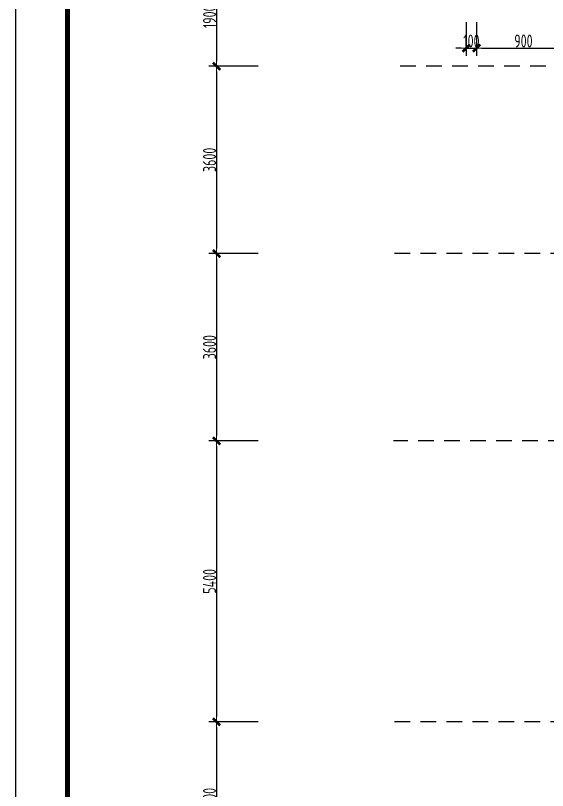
# Model space of a CAD drawing. Header units: millimetres. Extents: x 539196 to 807275, y 431843 to 1156631.
# Drawn here: x 603403 to 613631, y 977339 to 992234 of the extents above; entities that cross this region are included whole.
import ezdxf

# ---------------------------------------------------------------- set-up
doc = ezdxf.new("R2010")
doc.units = ezdxf.units.MM
doc.header["$MEASUREMENT"] = 0
doc.linetypes.add('DOTE', pattern=[2.42, 2, -0.2, 0.02, -0.2])
doc.linetypes.add('虚线', pattern=[500, 300, -200])
doc.layers.add('DOTE', color=1, linetype='DOTE')
doc.layers.add('PUB_TITLE', color=4, linetype='Continuous')
doc.layers.add('柱尺寸标注', color=3, linetype='Continuous', lineweight=18)
doc.layers.add('轴线标注', color=3, linetype='Continuous', lineweight=18)
doc.styles.add('样式 1_yjk_yjk_yjk_yjk_yjk', font='yjkeng.shx', dxfattribs={"width": 0.7, "bigfont": 'yjkchn.shx'})
doc.dimstyles.new('盈建科结构_yjk_yjk_yjk_yjk_yjk', dxfattribs={"dimscale": 100, "dimtxt": 2.5, "dimasz": 1, "dimexe": 1.5, "dimexo": 0.625, "dimgap": 0.1, "dimtad": 1, "dimdec": 0, "dimrnd": 1, "dimzin": 0, "dimdsep": 46, "dimtxsty": '样式 1_yjk_yjk_yjk_yjk_yjk', "dimblk": '_yjkbk', "dimblk1": 'ARCHTICK', "dimblk2": 'ARCHTICK', "dimcen": 0.09, "dimadec": 0, "dimazin": 0, "dimtfac": 1, "dimtdec": 4, "dimtix": 1, "dimtmove": 2, "dimatfit": 3, "dimfxl": 0, "dimtolj": 1, "dimtzin": 0, "dimarcsym": 0})

# ---------------------------------------------------------------- blocks, each defined once
blk = doc.blocks.new('_yjkbk')
blk.add_line((-1, 0), (1.5, 0))
blk.add_lwpolyline([(-0.7, -0.7, 0.5, 0.5, 0), (0.7, 0.7, 0.5, 0.5, 0)], format="xyseb")
blk = doc.blocks.new('*D1632')
at = {"layer": 'Defpoints', "color": 0}
for p in [(612068, 992459), (612268, 992459), (612268, 991609)]:
    blk.add_point(p, dxfattribs=at)
at = {"layer": '柱尺寸标注', "color": 0, "lineweight": -2}
for p, q in [((612068, 992109), (612068, 991459)), ((612268, 992109), (612268, 991459)), ((611968, 991609), (611868, 991609)), ((612068, 991609), (612268, 991609)), ((612368, 991609), (612468, 991609))]:
    blk.add_line(p, q, dxfattribs=at)
at = {"layer": '柱尺寸标注', "color": 0, "lineweight": -2, "xscale": 100, "yscale": 100, "zscale": 100}
blk.add_blockref('_yjkbk', (612068, 991609), dxfattribs=at)
at = {"layer": '柱尺寸标注', "color": 0, "lineweight": -2, "xscale": 100, "yscale": 100, "zscale": 100, "rotation": 180}
blk.add_blockref('_yjkbk', (612268, 991609), dxfattribs=at)
at = {"layer": '柱尺寸标注', "color": 0, "insert": (612168, 991744), "char_height": 250, "attachment_point": 5, "style": '样式 1_yjk_yjk_yjk_yjk_yjk'}
blk.add_mtext('\\A1;100', dxfattribs=at)
blk = doc.blocks.new('_ARCHTICK')
at = {"color": 0, "linetype": 'ByBlock', "const_width": 0.15}
blk.add_lwpolyline([(-0.5, -0.5), (0.5, 0.5)], dxfattribs=at)
blk = doc.blocks.new('*D1633')
at = {"layer": 'Defpoints', "color": 0}
for p in [(612268, 992459), (614068, 992459), (614068, 991609)]:
    blk.add_point(p, dxfattribs=at)
at = {"layer": '柱尺寸标注', "color": 0, "lineweight": -2}
for p, q in [((612268, 992109), (612268, 991459)), ((614068, 992109), (614068, 991459)), ((612368, 991609), (613968, 991609))]:
    blk.add_line(p, q, dxfattribs=at)
at = {"layer": '柱尺寸标注', "color": 0, "lineweight": -2, "xscale": 100, "yscale": 100, "zscale": 100, "rotation": 180}
blk.add_blockref('_yjkbk', (612268, 991609), dxfattribs=at)
at = {"layer": '柱尺寸标注', "color": 0, "lineweight": -2, "xscale": 100, "yscale": 100, "zscale": 100}
blk.add_blockref('_yjkbk', (614068, 991609), dxfattribs=at)
at = {"layer": '柱尺寸标注', "color": 0, "insert": (613168, 991744), "char_height": 250, "attachment_point": 5, "style": '样式 1_yjk_yjk_yjk_yjk_yjk'}
blk.add_mtext('\\A1;900', dxfattribs=at)
blk = doc.blocks.new('*D55')
at = {"layer": 'Defpoints', "color": 0}
for p in [(610268, 993159), (607268, 991259), (610268, 991259)]:
    blk.add_point(p, dxfattribs=at)
at = {"layer": '轴线标注', "color": 0, "lineweight": -2}
for p, q in [((608068, 993159), (607118, 993159)), ((607268, 993059), (607268, 991359)), ((608068, 991259), (607118, 991259))]:
    blk.add_line(p, q, dxfattribs=at)
at = {"layer": '轴线标注', "color": 0, "lineweight": -2, "xscale": 100, "yscale": 100, "zscale": 100}
for p, rotation in [((607268, 993159), 90), ((607268, 991259), 270)]:
    blk.add_blockref('_yjkbk', p, dxfattribs=dict(at, rotation=rotation))
at = {"layer": '轴线标注', "color": 0, "insert": (607133, 992209), "char_height": 250, "attachment_point": 5, "rotation": 90, "style": '样式 1_yjk_yjk_yjk_yjk_yjk'}
blk.add_mtext('\\A1;1900', dxfattribs=at)
blk = doc.blocks.new('*D57')
at = {"layer": 'Defpoints', "color": 0}
for p in [(610268, 991259), (607268, 987659), (610268, 987659)]:
    blk.add_point(p, dxfattribs=at)
at = {"layer": '轴线标注', "color": 0, "lineweight": -2}
for p, q in [((608068, 991259), (607118, 991259)), ((607268, 991159), (607268, 987759)), ((608068, 987659), (607118, 987659))]:
    blk.add_line(p, q, dxfattribs=at)
at = {"layer": '轴线标注', "color": 0, "lineweight": -2, "xscale": 100, "yscale": 100, "zscale": 100}
for p, rotation in [((607268, 991259), 90), ((607268, 987659), 270)]:
    blk.add_blockref('_yjkbk', p, dxfattribs=dict(at, rotation=rotation))
at = {"layer": '轴线标注', "color": 0, "insert": (607133, 989459), "char_height": 250, "attachment_point": 5, "rotation": 90, "style": '样式 1_yjk_yjk_yjk_yjk_yjk'}
blk.add_mtext('\\A1;3600', dxfattribs=at)
blk = doc.blocks.new('*D59')
at = {"layer": 'Defpoints', "color": 0}
for p in [(610268, 987659), (607268, 984059), (610268, 984059)]:
    blk.add_point(p, dxfattribs=at)
at = {"layer": '轴线标注', "color": 0, "lineweight": -2}
for p, q in [((608068, 987659), (607118, 987659)), ((607268, 987559), (607268, 984159)), ((608068, 984059), (607118, 984059))]:
    blk.add_line(p, q, dxfattribs=at)
at = {"layer": '轴线标注', "color": 0, "lineweight": -2, "xscale": 100, "yscale": 100, "zscale": 100}
for p, rotation in [((607268, 987659), 90), ((607268, 984059), 270)]:
    blk.add_blockref('_yjkbk', p, dxfattribs=dict(at, rotation=rotation))
at = {"layer": '轴线标注', "color": 0, "insert": (607133, 985859), "char_height": 250, "attachment_point": 5, "rotation": 90, "style": '样式 1_yjk_yjk_yjk_yjk_yjk'}
blk.add_mtext('\\A1;3600', dxfattribs=at)
blk = doc.blocks.new('*D61')
at = {"layer": 'Defpoints', "color": 0}
for p in [(610268, 984059), (607268, 978659), (610268, 978659)]:
    blk.add_point(p, dxfattribs=at)
at = {"layer": '轴线标注', "color": 0, "lineweight": -2}
for p, q in [((608068, 984059), (607118, 984059)), ((607268, 983959), (607268, 978759)), ((608068, 978659), (607118, 978659))]:
    blk.add_line(p, q, dxfattribs=at)
at = {"layer": '轴线标注', "color": 0, "lineweight": -2, "xscale": 100, "yscale": 100, "zscale": 100}
for p, rotation in [((607268, 984059), 90), ((607268, 978659), 270)]:
    blk.add_blockref('_yjkbk', p, dxfattribs=dict(at, rotation=rotation))
at = {"layer": '轴线标注', "color": 0, "insert": (607133, 981359), "char_height": 250, "attachment_point": 5, "rotation": 90, "style": '样式 1_yjk_yjk_yjk_yjk_yjk'}
blk.add_mtext('\\A1;5400', dxfattribs=at)
blk = doc.blocks.new('*D63')
at = {"layer": 'Defpoints', "color": 0}
for p in [(610268, 978659), (607268, 975659), (610268, 975659)]:
    blk.add_point(p, dxfattribs=at)
at = {"layer": '轴线标注', "color": 0, "lineweight": -2}
for p, q in [((608068, 978659), (607118, 978659)), ((607268, 978559), (607268, 975759)), ((608068, 975659), (607118, 975659))]:
    blk.add_line(p, q, dxfattribs=at)
at = {"layer": '轴线标注', "color": 0, "lineweight": -2, "xscale": 100, "yscale": 100, "zscale": 100}
for p, rotation in [((607268, 978659), 90), ((607268, 975659), 270)]:
    blk.add_blockref('_yjkbk', p, dxfattribs=dict(at, rotation=rotation))
at = {"layer": '轴线标注', "color": 0, "insert": (607133, 977159), "char_height": 250, "attachment_point": 5, "rotation": 90, "style": '样式 1_yjk_yjk_yjk_yjk_yjk'}
blk.add_mtext('\\A1;3000', dxfattribs=at)
blk = doc.blocks.new('jzzw')
at = {"layer": 'DOTE', "color": 1, "linetype": '虚线'}
for p, q in [((929618, 870449), (912217, 870449)), ((952506, 866849), (912186, 866849)), ((952463, 863249), (912186, 863249)), ((952506, 857849), (912186, 857849))]:
    blk.add_line(p, q, dxfattribs=at)

msp = doc.modelspace()

# ---------------------------------------------------------------- linework, layer by layer
at = {"layer": 'PUB_TITLE'}
msp.add_lwpolyline([(603402.6, 936443), (662802.6, 936443), (662802.6, 1020543), (603402.6, 1020543)], close=True, dxfattribs=at)
at = {"layer": 'PUB_TITLE', "const_width": 100}
msp.add_lwpolyline([(604402.6, 937443), (661802.6, 937443), (661802.6, 1018043), (604402.6, 1018043)], close=True, dxfattribs=at)

# ---------------------------------------------------------------- block references
msp.add_blockref('jzzw', (-301518.2, 120810.3))

# ---------------------------------------------------------------- dimensions: what is measured, and where the dimension line sits
at = {"layer": '柱尺寸标注'}
for p1, p2, picture, middle in [((612067.6, 992459.2), (612267.6, 992459.2), '*D1632', (612167.6, 991744.2)), ((612267.6, 992459.2), (614067.6, 992459.2), '*D1633', (613167.6, 991744.2))]:
    dim = msp.add_aligned_dim(p1=p1, p2=p2, distance=-850, dimstyle='盈建科结构_yjk_yjk_yjk_yjk_yjk', override={"dimscale": 100, "dimtxt": 2.5, "dimasz": 1, "dimexe": 1.5, "dimexo": 3.5, "dimgap": 0.1, "dimtad": 1, "dimlfac": 0.5, "dimrnd": 5, "dimdle": 0, "dimfxlon": 0}, dxfattribs=at)
    dim.commit()
    dim.dimension.update_dxf_attribs({"geometry": picture, "text_midpoint": middle})
at = {"layer": '轴线标注'}
for p1, p2, picture, middle in [((610267.6, 993159.2), (610267.6, 991259.2), '*D55', (607132.6, 992209.2)), ((610267.6, 991259.2), (610267.6, 987659.2), '*D57', (607132.6, 989459.2)), ((610267.6, 987659.2), (610267.6, 984059.2), '*D59', (607132.6, 985859.2)), ((610267.6, 984059.2), (610267.6, 978659.2), '*D61', (607132.6, 981359.2)), ((610267.6, 978659.2), (610267.6, 975659.2), '*D63', (607132.6, 977159.2))]:
    dim = msp.add_aligned_dim(p1=p1, p2=p2, distance=-3000, dimstyle='盈建科结构_yjk_yjk_yjk_yjk_yjk', override={"dimscale": 100, "dimtxt": 2.5, "dimasz": 1, "dimexe": 1.5, "dimexo": 22, "dimgap": 0.1, "dimtad": 1, "dimlfac": 1, "dimrnd": 5, "dimdle": 0, "dimfxlon": 0}, dxfattribs=at)
    dim.commit()
    dim.dimension.update_dxf_attribs({"geometry": picture, "text_midpoint": middle})

doc.saveas('drawing.dxf')
